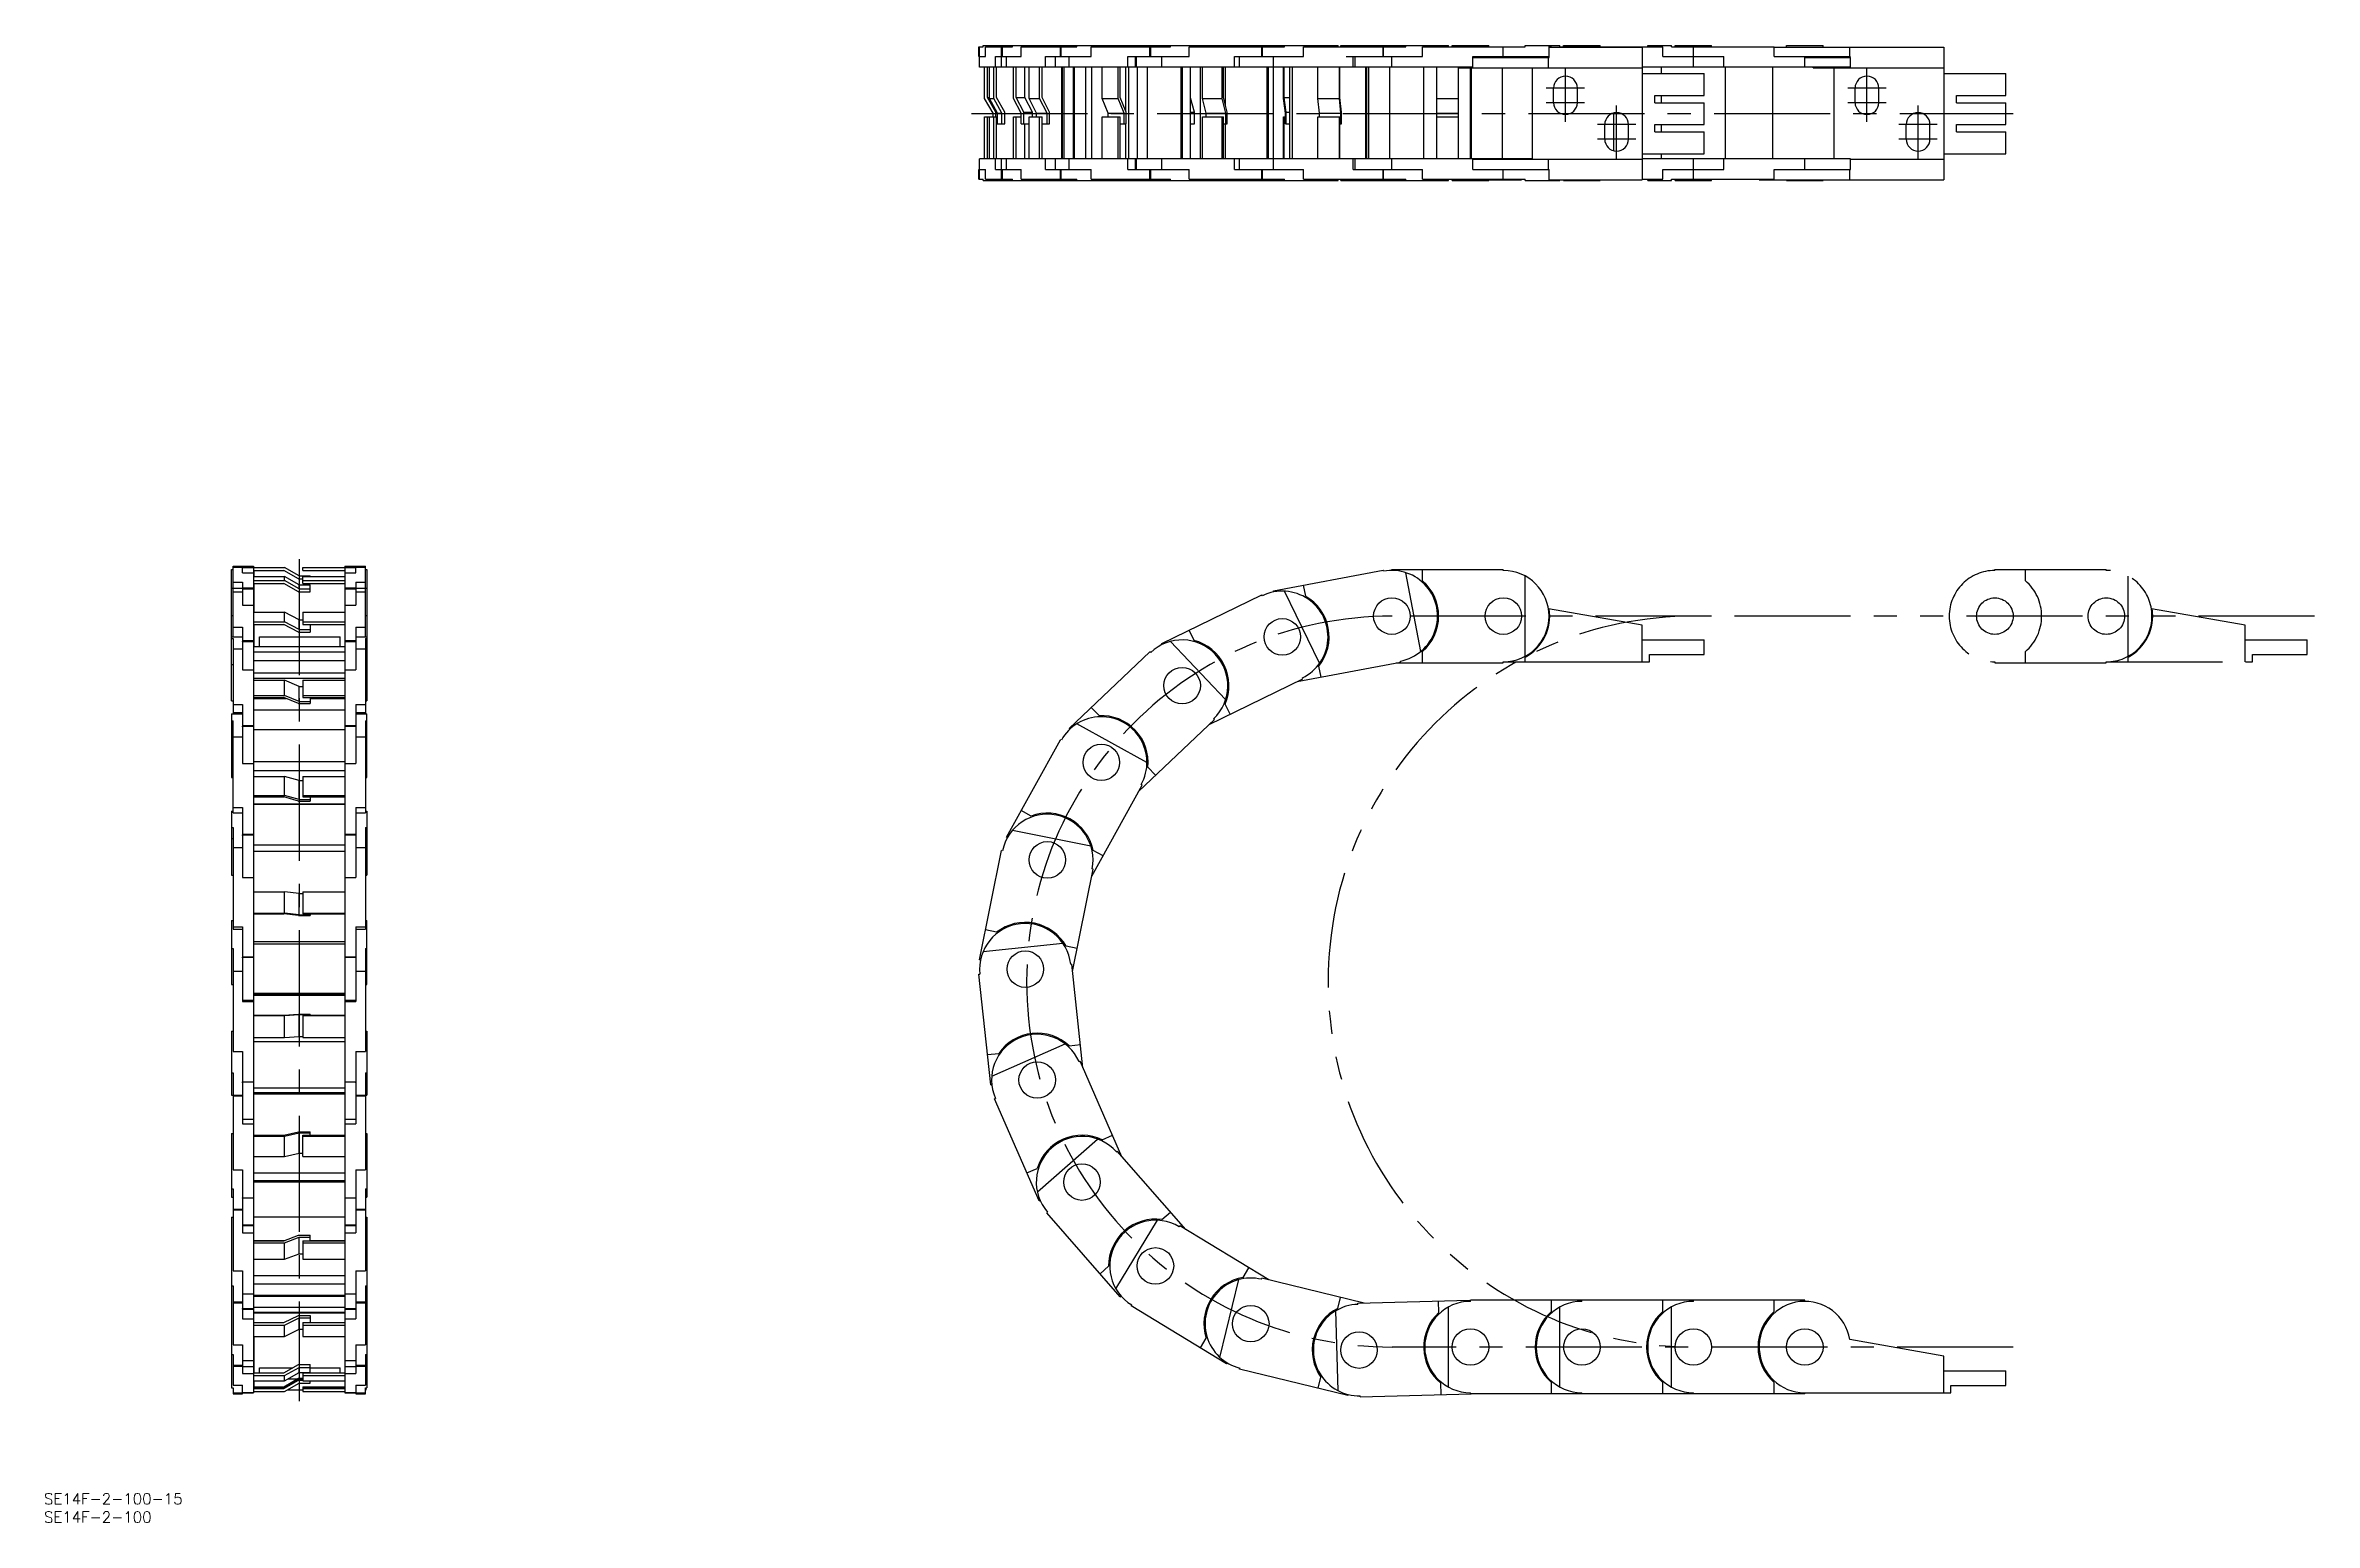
# Model space of a CAD drawing. Extents: x -69 to 551, y -35 to 369.
import ezdxf

# ---------------------------------------------------------------- set-up
doc = ezdxf.new("R2010")
doc.units = 0
doc.linetypes.add('CENTER', pattern=[50.8, 31.75, -6.35, 6.35, -6.35])
doc.linetypes.add('PHANTOM', pattern=[63.5, 31.75, -6.35, 6.35, -6.35, 6.35, -6.35])
doc.layers.get('0').update_dxf_attribs({"linetype": 'CONTINUOUS'})
doc.layers.add('CENTER', color=1, linetype='CENTER')
doc.styles.get("Standard").update_dxf_attribs({"font": 'txt.shx', "height": 3, "bigfont": 'bigfont.shx'})

msp = doc.modelspace()

# ---------------------------------------------------------------- linework, layer by layer
at = {"color": 7, "linetype": 'CONTINUOUS'}
for p, q in [((185.96, 368.58), (187.15, 368.58)), ((185.96, 365.97), (185.96, 368.58)), ((186.19, 365.97), (186.19, 368.58)), ((187.15, 368.97), (284.31, 368.97)), ((187.15, 368.58), (187.15, 368.97)), ((187.79, 368.58), (195.16, 368.58)), ((187.79, 365.97), (187.79, 368.58)), ((192.18, 365.97), (192.18, 368.58)), ((192.47, 365.97), (192.47, 368.58)), ((195.16, 368.58), (195.16, 368.97)), ((197.56, 368.58), (212.8, 368.58)), ((197.56, 365.97), (197.56, 368.58)), ((208.29, 365.97), (208.29, 368.58)), ((208.55, 365.97), (208.55, 368.58)), ((212.8, 368.58), (212.8, 368.97)), ((216.73, 368.58), (238.41, 368.58)), ((216.73, 365.97), (216.73, 368.58)), ((231.99, 368.58), (231.99, 368.97)), ((232.8, 365.97), (232.8, 368.58)), ((233, 365.97), (233, 368.58)), ((234.85, 368.58), (234.85, 368.97)), ((236.61, 368.58), (236.61, 368.97)), ((238.41, 368.58), (238.41, 368.97)), ((243.51, 368.58), (269.63, 368.58)), ((243.51, 365.97), (243.51, 368.58)), ((254.11, 368.58), (254.11, 368.97)), ((257.14, 368.58), (257.14, 368.97)), ((263.43, 365.97), (263.43, 368.58)), ((263.56, 365.97), (263.56, 368.58)), ((264.03, 368.58), (264.03, 368.97)), ((269.63, 368.58), (269.63, 368.97)), ((274.86, 368.58), (302.86, 368.58)), ((274.86, 365.97), (274.86, 368.58)), ((281.53, 368.58), (281.53, 368.97)), ((283.71, 368.58), (283.71, 368.97)), ((284.31, 368.58), (284.31, 368.97)), ((285.01, 368.97), (314.5, 368.97)), ((285.01, 368.58), (285.01, 368.97)), ((294, 368.58), (294, 368.97)), ((296.62, 365.97), (296.62, 368.58)), ((296.68, 365.97), (296.68, 368.58)), ((302.86, 368.58), (302.86, 368.97)), ((307.35, 368.58), (335.5, 368.58)), ((307.35, 365.97), (307.35, 368.58)), ((311.5, 368.58), (311.5, 368.97)), ((314.5, 368.58), (314.5, 368.97)), ((315.5, 368.97), (325.5, 368.97)), ((315.5, 368.58), (315.5, 368.97)), ((325.5, 368.58), (325.5, 368.97)), ((329.5, 365.97), (329.5, 368.58)), ((335.5, 368.97), (345, 368.97)), ((335.5, 368.58), (335.5, 368.97)), ((342, 365.97), (342, 368.97)), ((342, 368.58), (342.65, 368.58)), ((342, 368.45), (367.5, 368.45)), ((342.04, 365.62), (342.04, 368.45)), ((342.65, 368.45), (342.65, 368.58)), ((345, 368.58), (345, 368.97)), ((345, 368.58), (373.15, 368.58)), ((346, 368.97), (356, 368.97)), ((346, 368.58), (346, 368.97)), ((351, 368.45), (351, 368.58)), ((356, 368.58), (356, 368.97)), ((367.5, 368.45), (367.5, 332.15)), ((369, 368.97), (375.5, 368.97)), ((369, 368.58), (369, 368.97)), ((373.15, 365.97), (373.15, 368.58)), ((375.5, 368.58), (375.5, 368.97)), ((375.5, 368.58), (403.65, 368.58)), ((376.5, 368.97), (386.5, 368.97)), ((376.5, 368.58), (376.5, 368.97)), ((381.5, 362.97), (381.5, 368.58)), ((386.5, 368.58), (386.5, 368.97)), ((403.65, 365.97), (403.65, 368.58)), ((403.65, 368.45), (450, 368.45)), ((407, 368.97), (417, 368.97)), ((407, 368.45), (407, 368.97)), ((417, 368.45), (417, 368.97)), ((424.33, 365.62), (424.33, 368.45)), ((450, 368.45), (450, 332.15)), ((185.96, 365.97), (187.79, 365.97)), ((186.14, 362.97), (186.14, 365.97)), ((321.15, 362.97), (186.14, 362.97)), ((187.57, 354.47), (187.57, 362.97)), ((188.37, 354.69), (188.37, 362.97)), ((188.86, 354.47), (188.86, 362.97)), ((190.05, 354.47), (190.05, 362.97)), ((190.52, 362.97), (190.52, 365.97)), ((190.52, 365.97), (197.56, 365.97)), ((190.83, 354.69), (190.83, 362.97)), ((192.22, 362.97), (192.22, 365.97)), ((193.52, 362.97), (193.52, 365.97)), ((195.42, 354.47), (195.42, 362.97)), ((196.15, 354.69), (196.15, 362.97)), ((198.56, 354.69), (198.56, 362.97)), ((199.71, 354.47), (199.71, 362.97)), ((202.62, 354.47), (202.62, 362.97)), ((203.32, 354.69), (203.32, 362.97)), ((204.24, 365.97), (216.73, 365.97)), ((204.24, 362.97), (204.24, 365.97)), ((206.96, 362.97), (206.96, 365.97)), ((206.96, 365.97), (206.99, 365.97)), ((206.99, 362.97), (206.99, 365.97)), ((208.7, 337.97), (208.7, 362.97)), ((208.91, 337.97), (208.91, 362.97)), ((209.34, 337.97), (209.34, 362.97)), ((210.67, 362.97), (210.67, 365.97)), ((211.86, 337.97), (211.86, 362.97)), ((212.15, 337.97), (212.15, 362.97)), ((215.24, 337.97), (215.24, 362.97)), ((216.91, 337.97), (216.91, 362.97)), ((216.92, 337.97), (216.92, 362.97)), ((219.77, 354.47), (219.77, 362.97)), ((224.12, 354.47), (224.12, 362.97)), ((224.67, 354.69), (224.67, 362.97)), ((226.19, 350.87), (226.19, 362.97)), ((226.74, 362.97), (226.74, 365.97)), ((226.74, 365.97), (243.51, 365.97)), ((226.98, 337.97), (226.98, 362.97)), ((226.99, 337.97), (226.99, 362.97)), ((228.87, 362.97), (228.87, 365.97)), ((229.11, 362.97), (229.11, 365.97)), ((229.37, 337.97), (229.37, 362.97)), ((232.1, 337.97), (232.1, 362.97)), ((235.93, 365.97), (236.01, 365.97)), ((235.93, 365.97), (235.93, 365.97)), ((236.01, 362.97), (236.01, 365.97)), ((241.34, 337.97), (241.34, 362.97)), ((241.69, 337.97), (241.69, 362.97)), ((243.87, 337.97), (243.87, 362.97)), ((246.62, 337.97), (246.62, 362.97)), ((247.15, 354.47), (247.15, 362.97)), ((252.55, 354.47), (252.55, 362.97)), ((252.9, 354.69), (252.9, 362.97)), ((253.46, 352.46), (253.46, 362.97)), ((255.92, 365.97), (274.86, 365.97)), ((255.92, 362.97), (255.92, 365.97)), ((257.28, 362.97), (257.28, 365.97)), ((264.92, 337.97), (264.92, 362.97)), ((265.25, 337.97), (265.25, 362.97)), ((266.64, 337.97), (266.64, 362.97)), ((266.65, 362.97), (266.65, 365.97)), ((269.32, 354.47), (269.32, 362.97)), ((269.51, 354.69), (269.51, 362.97)), ((271.09, 337.97), (271.09, 362.97)), ((271.84, 337.97), (271.84, 362.97)), ((278.75, 354.47), (278.75, 362.97)), ((284.64, 354.47), (284.64, 362.97)), ((284.79, 354.69), (284.79, 362.97)), ((286.5, 365.97), (307.35, 365.97)), ((288.42, 362.97), (288.42, 365.97)), ((288.99, 362.97), (288.99, 365.97)), ((291.85, 337.97), (291.85, 362.97)), ((292.14, 337.97), (292.14, 362.97)), ((292.72, 337.97), (292.72, 362.97)), ((298.42, 337.97), (298.42, 362.97)), ((299, 362.97), (299, 365.97)), ((307.75, 337.97), (307.75, 362.97)), ((311.25, 362.97), (311.25, 337.97)), ((317.25, 337.97), (317.25, 362.97)), ((317.25, 362.8), (367.5, 362.8)), ((320.5, 337.97), (320.5, 362.8)), ((320.75, 337.97), (320.75, 362.8)), ((321.15, 362.97), (321.15, 365.97)), ((321.15, 365.97), (333.05, 365.97)), ((321.15, 365.62), (342.04, 365.62)), ((324.5, 365.62), (324.5, 365.97)), ((329.25, 337.97), (329.25, 362.8)), ((333.05, 365.97), (342, 365.97)), ((333.05, 365.97), (333.05, 365.97)), ((334.5, 365.62), (334.5, 365.97)), ((335.5, 365.62), (335.5, 365.97)), ((337.5, 337.8), (337.5, 362.8)), ((341.83, 362.8), (341.83, 365.62)), ((424.5, 362.97), (367.5, 362.97)), ((367.5, 361.3), (384.5, 361.3)), ((372.75, 361.3), (372.75, 362.97)), ((373.15, 365.97), (389.85, 365.97)), ((384.5, 355.3), (384.5, 361.3)), ((389.85, 362.97), (389.85, 365.97)), ((390.25, 337.97), (390.25, 362.97)), ((403.25, 337.97), (403.25, 362.97)), ((403.65, 365.97), (424.5, 365.97)), ((412, 362.97), (412, 365.97)), ((412, 365.62), (424.54, 365.62)), ((414.24, 362.8), (414.24, 362.97)), ((414.24, 362.8), (450, 362.8)), ((420, 337.97), (420, 362.8)), ((424.5, 362.97), (424.5, 365.62)), ((424.54, 362.8), (424.54, 365.62)), ((450, 361.3), (467, 361.3)), ((467, 355.3), (467, 361.3)), ((189.87, 350.47), (187.57, 354.47)), ((190.66, 350.69), (188.37, 354.69)), ((188.37, 354.69), (188.86, 354.69)), ((191.12, 350.47), (188.86, 354.47)), ((188.86, 354.47), (190.05, 354.47)), ((192.31, 350.47), (190.05, 354.47)), ((193.09, 350.69), (190.83, 354.69)), ((197.54, 350.47), (195.42, 354.47)), ((198.27, 350.69), (196.15, 354.69)), ((196.15, 354.69), (198.56, 354.69)), ((200.68, 350.69), (198.56, 354.69)), ((201.74, 350.47), (199.71, 354.47)), ((199.71, 354.47), (202.62, 354.47)), ((204.64, 350.47), (202.62, 354.47)), ((205.34, 350.69), (203.32, 354.69)), ((221.36, 350.47), (219.77, 354.47)), ((219.77, 354.47), (224.12, 354.47)), ((225.71, 350.47), (224.12, 354.47)), ((226.26, 350.69), (224.67, 354.69)), ((245.03, 350.69), (243.87, 354.59)), ((248.16, 350.47), (247.15, 354.47)), ((247.15, 354.47), (252.55, 354.47)), ((253.56, 350.47), (252.55, 354.47)), ((253.91, 350.69), (252.9, 354.69)), ((269.87, 350.47), (269.32, 354.47)), ((270.06, 350.69), (269.51, 354.69)), ((269.51, 354.69), (271.09, 354.69)), ((278.75, 354.47), (284.64, 354.47)), ((279.17, 350.47), (278.75, 354.47)), ((285.07, 350.47), (284.64, 354.47)), ((285.22, 350.69), (284.79, 354.69)), ((311.25, 354.47), (317.25, 354.47)), ((343.25, 353.3), (343.25, 357.3)), ((349.75, 353.3), (349.75, 357.3)), ((371, 355.3), (384.5, 355.3)), ((371, 353.3), (371, 355.3)), ((372.75, 353.3), (372.75, 355.3)), ((425.75, 353.3), (425.75, 357.3)), ((432.25, 353.3), (432.25, 357.3)), ((453.5, 355.3), (467, 355.3)), ((453.5, 353.3), (453.5, 355.3)), ((187.57, 337.97), (187.57, 349.47)), ((187.57, 349.47), (190.83, 349.47)), ((188.37, 337.97), (188.37, 349.47)), ((188.86, 337.97), (188.86, 349.47)), ((189.87, 349.47), (189.87, 350.47)), ((190.05, 337.97), (190.05, 349.47)), ((190.66, 350.69), (191, 350.69)), ((190.66, 349.47), (190.66, 350.69)), ((190.83, 337.97), (190.83, 349.47)), ((191.12, 350.47), (192.31, 350.47)), ((191.12, 347.47), (191.12, 350.47)), ((192.31, 347.47), (192.31, 350.47)), ((193.09, 347.47), (193.09, 350.69)), ((195.42, 337.97), (195.42, 349.47)), ((195.42, 349.47), (197.54, 349.47)), ((196.15, 337.97), (196.15, 349.47)), ((197.54, 347.47), (197.54, 350.47)), ((198.27, 350.69), (200.68, 350.69)), ((198.27, 347.47), (198.27, 350.69)), ((199.71, 337.97), (199.71, 349.47)), ((199.71, 349.47), (203.32, 349.47)), ((200.68, 349.47), (200.68, 350.69)), ((201.74, 350.47), (204.64, 350.47)), ((201.74, 349.47), (201.74, 350.47)), ((202.62, 337.97), (202.62, 349.47)), ((203.32, 337.97), (203.32, 349.47)), ((204.64, 347.47), (204.64, 350.47)), ((205.34, 347.47), (205.34, 350.69)), ((219.77, 337.97), (219.77, 349.47)), ((219.77, 349.47), (224.67, 349.47)), ((221.36, 350.47), (225.71, 350.47)), ((221.36, 349.47), (221.36, 350.47)), ((224.12, 337.97), (224.12, 349.47)), ((224.67, 337.97), (224.67, 349.47)), ((225.71, 347.47), (225.71, 350.47)), ((226.26, 347.47), (226.26, 350.69)), ((243.87, 350.69), (245.03, 350.69)), ((245.03, 347.47), (245.03, 350.69)), ((247.15, 337.97), (247.15, 349.47)), ((247.15, 349.47), (252.9, 349.47)), ((248.16, 350.47), (253.56, 350.47)), ((248.16, 349.47), (248.16, 350.47)), ((252.55, 337.97), (252.55, 349.47)), ((252.9, 337.97), (252.9, 349.47)), ((253.56, 347.47), (253.56, 350.47)), ((253.91, 347.47), (253.91, 350.69)), ((269.32, 337.97), (269.32, 349.47)), ((269.32, 349.47), (269.87, 349.47)), ((269.51, 337.97), (269.51, 349.47)), ((269.87, 347.47), (269.87, 350.47)), ((270.06, 350.69), (271.09, 350.69)), ((270.06, 347.47), (270.06, 350.69)), ((278.75, 337.97), (278.75, 349.47)), ((278.75, 349.47), (284.79, 349.47)), ((279.17, 350.47), (285.07, 350.47)), ((279.17, 349.47), (279.17, 350.47)), ((284.64, 337.97), (284.64, 349.47)), ((284.79, 337.97), (284.79, 349.47)), ((285.07, 347.47), (285.07, 350.47)), ((285.22, 347.47), (285.22, 350.69)), ((311.25, 350.47), (317.25, 350.47)), ((311.25, 349.47), (317.25, 349.47)), ((359.75, 340.14), (359.75, 350.46)), ((371, 353.3), (384.5, 353.3)), ((384.5, 347.3), (384.5, 353.3)), ((453.5, 353.3), (467, 353.3)), ((467, 347.3), (467, 353.3)), ((190.83, 347.47), (193.09, 347.47)), ((197.54, 347.47), (199.71, 347.47)), ((198.56, 337.97), (198.56, 347.47)), ((203.32, 347.47), (205.34, 347.47)), ((224.67, 347.47), (226.26, 347.47)), ((226.19, 337.97), (226.19, 347.47)), ((243.87, 347.47), (245.03, 347.47)), ((252.9, 347.47), (253.91, 347.47)), ((253.46, 337.97), (253.46, 347.47)), ((269.87, 347.47), (271.09, 347.47)), ((284.79, 347.47), (285.22, 347.47)), ((357.25, 343.3), (357.25, 347.3)), ((363.75, 343.3), (363.75, 347.3)), ((371, 347.3), (384.5, 347.3)), ((371, 345.3), (371, 347.3)), ((371, 345.3), (384.5, 345.3)), ((372.75, 345.3), (372.75, 347.3)), ((384.5, 339.3), (384.5, 345.3)), ((439.75, 343.3), (439.75, 347.3)), ((446.25, 343.3), (446.25, 347.3)), ((453.5, 347.3), (467, 347.3)), ((453.5, 345.3), (453.5, 347.3)), ((453.5, 345.3), (467, 345.3)), ((467, 339.3), (467, 345.3)), ((337.5, 337.97), (186.14, 337.97)), ((186.14, 334.97), (186.14, 337.97)), ((190.52, 334.97), (190.52, 337.97)), ((192.22, 334.97), (192.22, 337.97)), ((193.52, 334.97), (193.52, 337.97)), ((204.24, 334.97), (204.24, 337.97)), ((206.96, 334.98), (206.96, 337.97)), ((206.99, 334.97), (206.99, 337.97)), ((210.67, 334.97), (210.67, 337.97)), ((226.74, 334.97), (226.74, 337.97)), ((228.87, 334.98), (228.87, 337.97)), ((229.11, 334.98), (229.11, 337.97)), ((236.01, 334.97), (236.01, 337.97)), ((255.92, 334.97), (255.92, 337.97)), ((257.28, 334.98), (257.28, 337.97)), ((266.65, 334.97), (266.65, 337.97)), ((288.42, 334.97), (288.42, 337.97)), ((288.99, 334.98), (288.99, 337.97)), ((299, 334.97), (299, 337.97)), ((321.15, 334.97), (321.15, 337.97)), ((321.15, 337.8), (367.5, 337.8)), ((328.85, 337.8), (328.85, 337.97)), ((341.83, 334.97), (341.83, 337.8)), ((367.5, 339.3), (384.5, 339.3)), ((424.5, 337.97), (367.5, 337.97)), ((372.75, 337.97), (372.75, 339.3)), ((381.5, 332.37), (381.5, 337.97)), ((389.85, 334.97), (389.85, 337.97)), ((412, 334.97), (412, 337.97)), ((424.5, 334.97), (424.5, 337.97)), ((424.5, 337.8), (450, 337.8)), ((424.54, 334.97), (424.54, 337.8)), ((450, 339.3), (467, 339.3)), ((185.96, 334.97), (187.79, 334.97)), ((185.96, 332.37), (185.96, 334.97)), ((185.96, 332.37), (187.15, 332.37)), ((186.19, 332.37), (186.19, 334.97)), ((187.15, 331.97), (187.15, 332.37)), ((187.15, 331.97), (284.31, 331.97)), ((187.79, 332.37), (187.79, 334.97)), ((187.79, 332.37), (195.16, 332.37)), ((190.52, 334.97), (197.56, 334.97)), ((192.18, 332.37), (192.18, 334.97)), ((192.47, 332.37), (192.47, 334.97)), ((195.16, 331.97), (195.16, 332.37)), ((197.56, 332.37), (197.56, 334.97)), ((197.56, 332.37), (212.8, 332.37)), ((204.24, 334.97), (216.73, 334.97)), ((206.96, 334.98), (206.99, 334.98)), ((208.29, 332.37), (208.29, 334.97)), ((208.55, 332.37), (208.55, 334.97)), ((212.8, 331.97), (212.8, 332.37)), ((216.73, 332.37), (216.73, 334.97)), ((216.73, 332.37), (238.41, 332.37)), ((226.74, 334.97), (243.51, 334.97)), ((231.99, 331.97), (231.99, 332.37)), ((232.8, 332.37), (232.8, 334.97)), ((233, 332.37), (233, 334.97)), ((234.85, 331.97), (234.85, 332.37)), ((235.93, 334.98), (236.01, 334.98)), ((235.93, 334.97), (235.93, 334.98)), ((236.61, 331.97), (236.61, 332.37)), ((238.41, 331.97), (238.41, 332.37)), ((243.51, 332.37), (243.51, 334.97)), ((243.51, 332.37), (269.63, 332.37)), ((254.11, 331.97), (254.11, 332.37)), ((255.92, 334.97), (274.86, 334.97)), ((257.14, 331.97), (257.14, 332.37)), ((263.43, 332.37), (263.43, 334.97)), ((263.56, 332.37), (263.56, 334.97)), ((264.03, 331.97), (264.03, 332.37)), ((269.63, 331.97), (269.63, 332.37)), ((274.86, 332.37), (274.86, 334.97)), ((274.86, 332.37), (302.86, 332.37)), ((281.53, 331.97), (281.53, 332.37)), ((283.71, 331.97), (283.71, 332.37)), ((284.31, 331.97), (284.31, 332.37)), ((285.01, 331.97), (285.01, 332.37)), ((285.01, 331.97), (314.5, 331.97)), ((288.42, 334.97), (307.35, 334.97)), ((294, 331.97), (294, 332.37)), ((296.62, 332.37), (296.62, 334.97)), ((296.68, 332.37), (296.68, 334.97)), ((302.86, 331.97), (302.86, 332.37)), ((307.35, 332.37), (307.35, 334.97)), ((307.35, 332.37), (335.5, 332.37)), ((311.5, 331.97), (311.5, 332.37)), ((314.5, 331.97), (314.5, 332.37)), ((315.5, 331.97), (315.5, 332.37)), ((315.5, 331.97), (325.5, 331.97)), ((321.15, 334.97), (342.04, 334.97)), ((324.5, 332.15), (324.5, 332.37)), ((324.5, 332.15), (334.5, 332.15)), ((325.5, 331.97), (325.5, 332.15)), ((329.5, 332.37), (329.5, 334.97)), ((333.05, 334.98), (341.83, 334.98)), ((333.05, 334.97), (333.05, 334.98)), ((334.5, 332.15), (334.5, 332.37)), ((335.5, 331.97), (335.5, 332.37)), ((335.5, 331.97), (345, 331.97)), ((342, 331.97), (342, 334.97)), ((342, 332.15), (367.5, 332.15)), ((342.04, 332.15), (342.04, 334.97)), ((345, 331.97), (345, 332.15)), ((346, 331.97), (346, 332.15)), ((346, 331.97), (356, 331.97)), ((356, 331.97), (356, 332.15)), ((367.5, 332.37), (373.15, 332.37)), ((369, 331.97), (369, 332.37)), ((369, 331.97), (375.5, 331.97)), ((373.15, 334.97), (389.85, 334.97)), ((373.15, 332.37), (373.15, 334.97)), ((375.5, 332.37), (403.65, 332.37)), ((375.5, 331.97), (375.5, 332.37)), ((376.5, 331.97), (376.5, 332.37)), ((376.5, 331.97), (386.5, 331.97)), ((386.5, 331.97), (386.5, 332.37)), ((399.5, 332.15), (399.5, 332.37)), ((399.5, 332.15), (450, 332.15)), ((403.65, 334.97), (424.54, 334.97)), ((403.65, 332.37), (403.65, 334.97)), ((407, 331.97), (407, 332.15)), ((407, 331.97), (417, 331.97)), ((417, 331.97), (417, 332.15)), ((424.33, 332.15), (424.33, 334.97)), ((-18.5, 189.61), (-18.5, 225.52)), ((-18.5, 225.52), (-18.1, 225.52)), ((-18.1, 207.11), (-18.1, 226.43)), ((-18.1, 226.43), (-12.5, 226.43)), ((-18.1, 226.2), (-15.5, 226.2)), ((-15.5, 224.65), (-15.5, 226.43)), ((-15.5, 226.13), (-12.5, 226.13)), ((-15.5, 224.65), (-12.5, 224.65)), ((-12.5, 226.43), (-12.5, 0.23)), ((-12.5, 226.13), (-4, 226.13)), ((-12.5, 225.33), (-4.21, 225.33)), ((-12.5, 223.63), (-4, 223.63)), ((-12.33, 223.63), (-12.33, 225.33)), ((-0.21, 223.02), (-4.21, 225.33)), ((0, 223.82), (-4, 226.13)), ((0, 221.36), (-4, 223.63)), ((-4, 222.52), (-4, 223.63)), ((0, 223.82), (3, 223.82)), ((1, 226.13), (15.5, 226.13)), ((1, 225.33), (1, 226.13)), ((1, 225.33), (12.5, 225.33)), ((1, 223.63), (12.5, 223.63)), ((1, 221.73), (1, 223.63)), ((3, 223.63), (3, 223.82)), ((12.5, 226.43), (12.5, 0.23)), ((12.5, 226.43), (18.1, 226.43)), ((12.5, 224.65), (15.5, 224.65)), ((15.5, 224.65), (15.5, 226.43)), ((15.5, 226.2), (18.1, 226.2)), ((18.1, 207.11), (18.1, 226.43)), ((18.1, 225.52), (18.5, 225.52)), ((18.5, 225.52), (18.5, 189.61)), ((266.65, 219.71), (296.62, 225.38)), ((296.68, 225.08), (296.62, 225.38)), ((299, 225.6), (329.5, 225.6)), ((299, 225.3), (299, 225.6)), ((306.93, 203.14), (302.86, 224.69)), ((307.35, 222.5), (307.35, 225.6)), ((329.5, 225.3), (329.5, 225.6)), ((335.5, 201.83), (335.5, 223.77)), ((-18.5, 220.45), (-18.1, 220.45)), ((-18.1, 222.09), (-15.5, 222.09)), ((-18.1, 220.46), (-15.5, 220.46)), ((-18.1, 219.47), (-15.5, 219.47)), ((-15.5, 222.09), (-15.5, 215.81)), ((-15.5, 220.54), (-12.5, 220.54)), ((-15.5, 220.24), (-12.5, 220.24)), ((-12.5, 222.52), (-4, 222.52)), ((-12.5, 222.52), (-4, 222.52)), ((-12.5, 221.73), (-4.21, 221.73)), ((-12.33, 213.84), (-12.33, 221.73)), ((-0.21, 219.46), (-4.21, 221.73)), ((0, 220.25), (-4, 222.52)), ((-0.21, 223.02), (1, 223.02)), ((-0.21, 219.46), (3, 219.46)), ((0, 221.36), (3, 221.36)), ((0, 220.25), (0, 221.36)), ((0, 220.25), (3, 220.25)), ((1, 222.52), (12.5, 222.52)), ((1, 221.73), (12.5, 221.73)), ((3, 219.46), (3, 221.36)), ((12.5, 220.54), (15.5, 220.54)), ((12.5, 220.24), (15.5, 220.24)), ((15.5, 222.09), (15.5, 215.81)), ((15.5, 222.09), (18.1, 222.09)), ((15.5, 220.46), (18.1, 220.46)), ((15.5, 219.47), (18.1, 219.47)), ((18.1, 220.45), (18.5, 220.45)), ((236.01, 205.29), (263.43, 218.64)), ((263.56, 218.37), (263.43, 218.64)), ((266.71, 219.42), (266.65, 219.71)), ((279.23, 199.9), (269.63, 219.62)), ((275.43, 218.22), (274.86, 221.26)), ((-18.5, 212.96), (-18.1, 212.96)), ((-15.5, 215.81), (-12.5, 215.81)), ((-12.5, 213.84), (-4, 213.84)), ((-12.5, 211.21), (-4, 211.21)), ((0, 211.76), (-4, 213.84)), ((-4, 211.21), (-4, 213.84)), ((0, 209.13), (-4, 211.21)), ((0, 209.13), (0, 211.76)), ((0, 211.76), (1, 211.76)), ((1, 213.84), (12.5, 213.84)), ((1, 213.84), (1, 210.49)), ((1, 211.21), (12.5, 211.21)), ((12.5, 215.81), (15.5, 215.81)), ((18.1, 212.96), (18.5, 212.96)), ((367.5, 210.3), (341.83, 214.83)), ((-18.5, 207.11), (-15.5, 207.11)), ((-18.5, 206.69), (-18.1, 206.69)), ((-18.1, 209.77), (-15.5, 209.77)), ((-18.1, 206.69), (-18.1, 186.11)), ((-15.5, 209.77), (-15.5, 198.14)), ((-15.5, 206.12), (-12.5, 206.12)), ((-15.5, 205.85), (-12.5, 205.85)), ((-15.5, 205.75), (-15.5, 205.85)), ((-15.5, 205.75), (-15.5, 205.75)), ((-12.5, 210.49), (-4.21, 210.49)), ((-12.33, 204.53), (-12.33, 210.49)), ((-10.83, 207.13), (11.17, 207.13)), ((-10.83, 204.53), (-10.83, 207.13)), ((-0.21, 208.41), (-4.21, 210.49)), ((-0.21, 208.41), (3, 208.41)), ((0, 209.13), (3, 209.13)), ((1, 210.49), (12.5, 210.49)), ((3, 210.49), (3, 208.41)), ((11.17, 204.53), (11.17, 207.13)), ((12.5, 206.12), (15.5, 206.12)), ((12.5, 205.85), (15.5, 205.85)), ((15.49, 205.75), (15.49, 205.85)), ((15.49, 205.75), (15.5, 205.75)), ((15.5, 209.77), (15.5, 198.14)), ((15.5, 209.77), (18.1, 209.77)), ((15.5, 207.11), (18.5, 207.11)), ((18.1, 206.69), (18.1, 186.11)), ((18.1, 206.69), (18.5, 206.69)), ((236.14, 205.02), (236.01, 205.29)), ((253.51, 189.96), (238.41, 205.87)), ((244.87, 206.16), (243.51, 208.95)), ((367.5, 200.3), (367.5, 210.3)), ((367.5, 206.3), (384.5, 206.3)), ((384.5, 202.3), (384.5, 206.3)), ((-18.5, 199.61), (-18.1, 199.61)), ((-18.1, 203.89), (-15.5, 203.89)), ((-12.5, 204.53), (12.5, 204.53)), ((-12.5, 203.01), (12.5, 203.01)), ((-12.5, 200.64), (12.5, 200.64)), ((15.5, 203.89), (18.1, 203.89)), ((18.1, 199.61), (18.5, 199.61)), ((210.67, 182.07), (232.8, 203.07)), ((233, 202.85), (232.8, 203.07)), ((273.09, 194.87), (301.38, 200.22)), ((279.61, 196.11), (279.04, 199.15)), ((300.2, 200), (329.5, 200)), ((301.38, 200.22), (301.32, 200.52)), ((307.35, 200), (307.35, 203.1)), ((329.5, 200.3), (369.5, 200.3)), ((329.5, 200), (329.5, 200.3)), ((335.5, 200.3), (335.5, 201.61)), ((369.5, 202.3), (384.5, 202.3)), ((369.5, 200.3), (369.5, 202.3)), ((-15.5, 198.14), (-12.5, 198.14)), ((-12.5, 197.3), (12.5, 197.3)), ((-12.5, 195.84), (12.5, 195.84)), ((-12.5, 195.24), (-4, 195.24)), ((-4, 191.11), (-4, 195.24)), ((0, 193.57), (-4, 195.24)), ((0, 189.44), (0, 193.57)), ((0, 193.57), (1, 193.57)), ((1, 195.24), (1, 190.53)), ((1, 195.24), (12.5, 195.24)), ((12.5, 198.14), (15.5, 198.14)), ((248.99, 183.14), (274.63, 195.62)), ((274.63, 195.62), (274.5, 195.89)), ((-18.5, 189.61), (-18.1, 189.61)), ((-18.1, 188.64), (-15.5, 188.64)), ((-18.1, 186.4), (-15.5, 186.4)), ((-15.5, 188.64), (-15.5, 172.5)), ((-12.5, 191.11), (-4, 191.11)), ((-12.5, 190.53), (-4.21, 190.53)), ((-12.5, 190.26), (-3.56, 190.26)), ((-12.5, 187.2), (12.5, 187.2)), ((-0.21, 188.86), (-4.21, 190.53)), ((0, 189.44), (-4, 191.11)), ((-0.21, 188.86), (3, 188.86)), ((0, 189.44), (3, 189.44)), ((1, 191.11), (12.5, 191.11)), ((1, 190.53), (12.5, 190.53)), ((3, 190.53), (3, 188.86)), ((3, 190.26), (12.5, 190.26)), ((15.5, 188.64), (15.5, 172.5)), ((15.5, 188.64), (18.1, 188.64)), ((15.5, 186.4), (18.1, 186.4)), ((18.1, 189.61), (18.5, 189.61)), ((218.86, 185.57), (216.73, 187.82)), ((254.72, 185.93), (253.36, 188.71)), ((-18.5, 186.11), (-18.5, 168.61)), ((-18.5, 186.11), (-15.5, 186.11)), ((-18.5, 184.17), (-18.1, 184.17)), ((-18.1, 158.93), (-18.1, 184.17)), ((-15.5, 182.9), (-12.5, 182.9)), ((-15.5, 182.68), (-12.5, 182.68)), ((-15.5, 182.52), (-15.5, 182.68)), ((-15.5, 182.52), (-15.5, 182.52)), ((-12.5, 181.81), (12.5, 181.81)), ((12.5, 182.9), (15.5, 182.9)), ((12.5, 182.68), (15.5, 182.68)), ((15.49, 182.52), (15.49, 182.68)), ((15.49, 182.52), (15.5, 182.52)), ((15.5, 186.11), (18.5, 186.11)), ((18.1, 184.17), (18.1, 158.93)), ((18.1, 184.17), (18.5, 184.17)), ((18.5, 168.61), (18.5, 186.11)), ((210.88, 181.85), (210.67, 182.07)), ((231.99, 172.73), (212.8, 183.34)), ((229.73, 164.86), (250.42, 184.5)), ((250.42, 184.5), (250.21, 184.71)), ((-18.5, 178.61), (-18.1, 178.61)), ((-18.1, 179.81), (-15.5, 179.81)), ((15.5, 179.81), (18.1, 179.81)), ((18.1, 178.61), (18.5, 178.61)), ((193.52, 152.29), (208.29, 178.98)), ((208.55, 178.84), (208.29, 178.98)), ((-18.5, 168.61), (-18.1, 168.61)), ((-15.5, 172.5), (-12.5, 172.5)), ((-12.5, 173.04), (12.5, 173.04)), ((-12.5, 170.57), (12.5, 170.57)), ((-12.5, 168.94), (-4, 168.94)), ((-4, 163.69), (-4, 168.94)), ((0, 167.83), (-4, 168.94)), ((0, 162.58), (0, 167.83)), ((0, 167.83), (1, 167.83)), ((1, 168.94), (1, 163.31)), ((1, 168.94), (12.5, 168.94)), ((12.5, 172.5), (15.5, 172.5)), ((18.1, 168.61), (18.5, 168.61)), ((234.35, 169.25), (232.22, 171.5)), ((-12.5, 163.69), (-4, 163.69)), ((-12.5, 163.31), (-4.21, 163.31)), ((-0.21, 162.19), (-4.21, 163.31)), ((0, 162.58), (-4, 163.69)), ((-0.21, 162.19), (3, 162.19)), ((0, 162.58), (3, 162.58)), ((1, 163.69), (12.5, 163.69)), ((1, 163.31), (12.5, 163.31)), ((3, 163.31), (3, 162.19)), ((216.88, 141.63), (230.69, 166.59)), ((230.69, 166.59), (230.42, 166.73)), ((-18.5, 159.42), (-18.5, 141.92)), ((-18.5, 159.42), (-18.1, 159.42)), ((-18.1, 160.43), (-15.5, 160.43)), ((-18.1, 158.93), (-15.5, 158.93)), ((-15.5, 160.43), (-15.5, 141.27)), ((-12.5, 161.43), (12.5, 161.43)), ((-12.5, 161.33), (12.5, 161.33)), ((15.5, 160.43), (15.5, 141.27)), ((15.5, 160.43), (18.1, 160.43)), ((15.5, 158.93), (18.1, 158.93)), ((18.1, 159.42), (18.5, 159.42)), ((18.5, 159.42), (18.5, 141.92)), ((200.28, 158.1), (197.56, 159.6)), ((-18.5, 154.97), (-18.1, 154.97)), ((-18.5, 151.92), (-18.1, 151.92)), ((-18.1, 154.97), (-18.1, 127.13)), ((-18.1, 149.46), (-15.5, 149.46)), ((-15.5, 153.12), (-12.5, 153.12)), ((-15.5, 152.97), (-12.5, 152.97)), ((-15.5, 152.77), (-15.5, 152.97)), ((-15.5, 152.77), (-15.5, 152.77)), ((-12.5, 150.18), (12.5, 150.18)), ((12.5, 153.12), (15.5, 153.12)), ((12.5, 152.97), (15.5, 152.97)), ((15.49, 152.77), (15.49, 152.97)), ((15.49, 152.77), (15.5, 152.77)), ((15.5, 149.46), (18.1, 149.46)), ((18.1, 154.97), (18.1, 127.13)), ((18.1, 154.97), (18.5, 154.97)), ((18.1, 151.92), (18.5, 151.92)), ((193.78, 152.15), (193.52, 152.29)), ((216.66, 149.81), (195.16, 154.15)), ((-12.5, 148.53), (12.5, 148.53)), ((186.14, 118.73), (192.18, 148.63)), ((192.47, 148.57), (192.18, 148.63)), ((211.63, 115.6), (217.27, 143.56)), ((217.27, 143.56), (216.98, 143.62)), ((219.96, 147.21), (217.25, 148.71)), ((-18.5, 141.92), (-18.1, 141.92)), ((-15.5, 141.27), (-12.5, 141.27)), ((-12.5, 137.39), (-4, 137.39)), ((0, 136.93), (-4, 137.39)), ((-4, 131.51), (-4, 137.39)), ((0, 136.93), (1, 136.93)), ((0, 136.93), (1, 136.93)), ((0, 131.05), (0, 136.93)), ((1, 137.39), (12.5, 137.39)), ((1, 137.39), (1, 131.35)), ((12.5, 141.27), (15.5, 141.27)), ((18.1, 141.92), (18.5, 141.92)), ((-12.5, 131.51), (-4, 131.51)), ((-12.5, 131.35), (-4.21, 131.35)), ((-0.21, 130.89), (-4.21, 131.35)), ((0, 131.05), (-4, 131.51)), ((-0.21, 130.89), (3, 130.89)), ((0, 131.05), (3, 131.05)), ((1, 131.51), (12.5, 131.51)), ((1, 131.35), (12.5, 131.35)), ((3, 131.35), (3, 130.89)), ((-18.5, 129.53), (-18.5, 112.03)), ((-18.5, 129.53), (-18.1, 129.53)), ((-18.1, 127.74), (-15.5, 127.74)), ((-18.1, 127.13), (-15.5, 127.13)), ((-15.5, 127.74), (-15.5, 107.36)), ((15.5, 127.74), (15.5, 107.36)), ((15.5, 127.74), (18.1, 127.74)), ((15.5, 127.13), (18.1, 127.13)), ((18.1, 129.53), (18.5, 129.53)), ((18.5, 112.03), (18.5, 129.53)), ((190.83, 126.3), (187.79, 126.92)), ((-18.5, 121.82), (-18.1, 121.82)), ((-18.1, 121.82), (-18.1, 93.64)), ((-15.5, 119.56), (-12.5, 119.56)), ((-15.5, 119.5), (-12.5, 119.5)), ((-15.5, 119.27), (-15.5, 119.5)), ((-15.5, 119.27), (-15.5, 119.27)), ((-12.5, 123.8), (12.5, 123.8)), ((-12.5, 123.13), (12.5, 123.13)), ((12.5, 119.56), (15.5, 119.56)), ((12.5, 119.5), (15.5, 119.5)), ((18.1, 121.82), (18.1, 93.64)), ((18.1, 121.82), (18.5, 121.82)), ((186.44, 118.67), (186.14, 118.73)), ((187.15, 120.99), (208.95, 123.34)), ((212.89, 121.85), (209.85, 122.47)), ((-18.5, 112.03), (-18.1, 112.03)), ((-18.1, 115.69), (-15.5, 115.69)), ((-18.1, 115.66), (-15.5, 115.66)), ((15.5, 115.69), (18.1, 115.69)), ((15.5, 115.66), (18.1, 115.66)), ((18.1, 112.03), (18.5, 112.03)), ((185.96, 114.83), (186.26, 114.86)), ((189.22, 84.51), (185.96, 114.83)), ((211.12, 117.53), (211.42, 117.57)), ((214.47, 89.21), (211.42, 117.57)), ((-15.5, 107.69), (-12.5, 107.69)), ((-15.5, 107.36), (-12.5, 107.36)), ((-12.5, 109.66), (12.5, 109.66)), ((-12.5, 109.33), (12.5, 109.33)), ((-12.5, 109.05), (12.5, 109.05)), ((12.5, 107.69), (15.49, 107.69)), ((12.5, 107.36), (15.5, 107.36)), ((-12.5, 103.6), (-4.21, 103.6)), ((-12.5, 103.51), (-4, 103.51)), ((-4.21, 103.6), (-0.21, 103.84)), ((-4, 103.51), (0, 103.76)), ((-4, 97.54), (-4, 103.51)), ((-0.21, 103.84), (3, 103.84)), ((0, 97.79), (0, 103.76)), ((0, 103.76), (3, 103.76)), ((1, 103.6), (12.5, 103.6)), ((1, 103.6), (1, 97.54)), ((1, 103.51), (12.5, 103.51)), ((3, 103.6), (3, 103.84)), ((-18.5, 99.2), (-18.5, 81.7)), ((-18.5, 99.2), (-18.1, 99.2)), ((-18.1, 93.64), (-15.5, 93.64)), ((-15.5, 93.64), (-15.5, 73.91)), ((-12.5, 97.54), (-4, 97.54)), ((-12.5, 96.37), (12.5, 96.37)), ((-4, 97.54), (0, 97.79)), ((0, 97.79), (1, 97.79)), ((1, 97.54), (12.5, 97.54)), ((15.5, 93.64), (15.5, 73.91)), ((15.5, 93.64), (18.1, 93.64)), ((18.1, 99.2), (18.5, 99.2)), ((18.5, 99.2), (18.5, 81.7)), ((189.5, 86.96), (209.58, 95.77)), ((210.7, 95.21), (213.78, 95.54)), ((-18.5, 87.79), (-18.1, 87.79)), ((-18.1, 87.79), (-18.1, 61.28)), ((18.1, 87.79), (18.1, 61.28)), ((18.1, 87.79), (18.5, 87.79)), ((188.33, 92.81), (191.41, 93.14)), ((213.4, 90.89), (213.67, 91.01)), ((225.13, 64.89), (213.67, 91.01)), ((-18.5, 81.7), (-18.1, 81.7)), ((-18.1, 81.68), (-15.5, 81.68)), ((-18.1, 81.56), (-15.5, 81.56)), ((-15.5, 85.33), (-12.5, 85.33)), ((-15.5, 85.14), (-15.5, 85.33)), ((-15.5, 85.14), (-15.5, 85.14)), ((-12.5, 83.71), (12.5, 83.71)), ((-12.5, 82.44), (12.5, 82.44)), ((-12.5, 82.11), (12.5, 82.11)), ((12.5, 85.33), (15.5, 85.33)), ((15.49, 85.14), (15.49, 85.36)), ((15.49, 85.14), (15.5, 85.14)), ((15.5, 81.68), (18.1, 81.68)), ((15.5, 81.56), (18.1, 81.56)), ((18.1, 81.7), (18.5, 81.7)), ((189.22, 84.51), (189.52, 84.54)), ((190.23, 80.73), (190.5, 80.85)), ((202.48, 52.8), (190.23, 80.73)), ((-15.5, 75.16), (-12.5, 75.16)), ((12.5, 75.16), (15.49, 75.16)), ((-18.5, 71.27), (-18.5, 53.77)), ((-18.5, 71.27), (-18.1, 71.27)), ((-15.5, 73.91), (-12.5, 73.91)), ((-12.5, 70.78), (-4.21, 70.78)), ((-12.5, 70.46), (-4, 70.46)), ((-4.21, 70.78), (-0.21, 71.71)), ((-4, 70.46), (0, 71.39)), ((-4, 64.97), (-4, 70.46)), ((-0.21, 71.71), (3, 71.71)), ((0, 65.89), (0, 71.39)), ((0, 71.39), (3, 71.39)), ((1, 64.97), (1, 70.78)), ((1, 70.78), (12.5, 70.78)), ((1, 70.46), (12.5, 70.46)), ((3, 70.78), (3, 71.71)), ((12.5, 73.91), (15.5, 73.91)), ((18.1, 71.27), (18.5, 71.27)), ((18.5, 71.27), (18.5, 53.77)), ((202, 55.23), (218.49, 69.68)), ((219.73, 69.48), (222.57, 70.73)), ((-12.5, 64.97), (-4, 64.97)), ((-4, 64.97), (0, 65.89)), ((0, 65.89), (1, 65.89)), ((1, 64.97), (12.5, 64.97)), ((223.6, 66.18), (223.83, 66.38)), ((242.62, 44.92), (223.83, 66.38)), ((-18.5, 56.06), (-18.1, 56.06)), ((-18.1, 61.28), (-15.5, 61.28)), ((-18.1, 56.06), (-18.1, 33.67)), ((-15.5, 61.28), (-15.5, 44.05)), ((-12.5, 60.43), (12.5, 60.43)), ((-12.5, 58.34), (12.5, 58.34)), ((-12.5, 58), (12.5, 58)), ((15.5, 61.28), (15.5, 44.05)), ((15.5, 61.28), (18.1, 61.28)), ((18.1, 56.06), (18.1, 33.67)), ((18.1, 56.06), (18.5, 56.06)), ((199.12, 60.45), (201.96, 61.69)), ((-18.5, 53.77), (-18.1, 53.77)), ((-18.1, 50.53), (-15.5, 50.53)), ((-18.1, 50.33), (-15.5, 50.33)), ((-15.5, 53.63), (-12.5, 53.63)), ((-15.5, 53.54), (-15.5, 53.63)), ((-15.5, 53.54), (-15.5, 53.54)), ((12.5, 53.63), (15.5, 53.63)), ((15.5, 50.53), (18.1, 50.53)), ((15.5, 50.33), (18.1, 50.33)), ((18.1, 53.77), (18.5, 53.77)), ((202.48, 52.8), (202.75, 52.92)), ((204.57, 49.51), (204.8, 49.7)), ((236.09, 47.67), (238.42, 49.72)), ((-18.5, 48.33), (-18.5, 1.67)), ((-18.5, 48.33), (-18.1, 48.33)), ((-15.5, 46.1), (-12.5, 46.1)), ((-15.5, 44.05), (-12.5, 44.05)), ((-15.5, 46.27), (-12.5, 46.27)), ((-12.5, 48.41), (12.5, 48.41)), ((12.5, 46.27), (15.49, 46.27)), ((12.5, 46.1), (15.49, 46.1)), ((12.5, 44.05), (15.5, 44.05)), ((18.1, 48.33), (18.5, 48.33)), ((18.5, 48.33), (18.5, 1.67)), ((224.67, 26.57), (204.57, 49.51)), ((223.48, 28.74), (234.85, 47.49)), ((240.78, 45.69), (240.94, 45.95)), ((265.33, 31.15), (240.94, 45.95)), ((-12.5, 41.98), (-3.86, 41.98)), ((-12.5, 41.84), (-4.21, 41.84)), ((-12.5, 41.32), (-4, 41.32)), ((-4.21, 41.84), (-0.21, 43.37)), ((-4, 41.32), (0, 42.84)), ((-4, 36.8), (-4, 41.32)), ((-4, 36.8), (0, 38.33)), ((-0.21, 43.37), (3, 43.37)), ((0, 38.33), (0, 42.84)), ((0, 42.84), (3, 42.84)), ((0, 38.33), (1, 38.33)), ((1, 41.84), (12.5, 41.84)), ((1, 41.84), (1, 36.8)), ((1, 41.32), (12.5, 41.32)), ((3, 41.84), (3, 43.37)), ((3, 41.98), (12.5, 41.98)), ((-18.1, 33.67), (-15.5, 33.67)), ((-15.5, 33.67), (-15.5, 20.55)), ((-12.5, 36.8), (-4, 36.8)), ((-12.5, 32.33), (12.5, 32.33)), ((1, 36.8), (12.5, 36.8)), ((15.5, 33.67), (15.5, 20.55)), ((15.5, 33.67), (18.1, 33.67)), ((219.17, 32.85), (221.5, 34.89)), ((251.95, 9.95), (257.14, 31.26)), ((258.27, 31.81), (259.88, 34.46)), ((263.34, 31.33), (263.41, 31.62)), ((291.38, 24.81), (263.41, 31.62)), ((-18.5, 29.56), (-18.1, 29.56)), ((-18.1, 29.56), (-18.1, 13.4)), ((-18.1, 25.14), (-15.5, 25.14)), ((-18.1, 24.88), (-15.5, 24.88)), ((-15.5, 27.39), (-12.5, 27.39)), ((-12.5, 30.09), (12.5, 30.09)), ((-12.5, 27.02), (12.5, 27.02)), ((-12.5, 26.72), (12.5, 26.72)), ((12.5, 27.39), (15.5, 27.39)), ((15.5, 25.14), (18.1, 25.14)), ((15.5, 24.88), (18.1, 24.88)), ((18.1, 29.56), (18.1, 13.4)), ((18.1, 29.56), (18.5, 29.56)), ((224.67, 26.57), (224.9, 26.76)), ((284.19, 23.37), (284.93, 26.38)), ((289.66, 24.76), (320.15, 25.6)), ((311.89, 22.27), (311.8, 25.37)), ((311.89, 22.27), (311.8, 25.37)), ((320.16, 25.3), (320.15, 25.6)), ((320.16, 25.3), (320.15, 25.6)), ((412, 25.6), (320.5, 25.6)), ((320.5, 25.3), (320.5, 25.6)), ((342.65, 22.5), (342.65, 25.6)), ((351, 25.3), (351, 25.6)), ((373.15, 22.5), (373.15, 25.6)), ((381.5, 25.3), (381.5, 25.6)), ((403.65, 22.5), (403.65, 25.6)), ((412, 25.3), (412, 25.6)), ((-15.5, 23.33), (-12.5, 23.33)), ((-15.5, 23.2), (-15.5, 23.33)), ((-15.5, 23.2), (-12.5, 23.2)), ((-15.5, 20.55), (-12.5, 20.55)), ((-12.5, 23.71), (12.5, 23.71)), ((-12.5, 22.37), (12.5, 22.37)), ((-12.5, 22.14), (12.5, 22.14)), ((-12.5, 19.47), (-4.21, 19.47)), ((-12.5, 18.79), (-4, 18.79)), ((-4.21, 19.47), (-0.21, 21.45)), ((-4, 18.79), (0, 20.76)), ((-4, 15.68), (-4, 18.79)), ((-0.21, 21.45), (3, 21.45)), ((0, 20.76), (3, 20.76)), ((0, 17.65), (0, 20.76)), ((1, 19.47), (12.5, 19.47)), ((1, 19.47), (1, 15.68)), ((1, 18.79), (12.5, 18.79)), ((3, 21.45), (3, 19.47)), ((12.5, 23.33), (15.5, 23.33)), ((12.5, 23.2), (15.49, 23.2)), ((12.5, 20.55), (15.5, 20.55)), ((15.49, 23.2), (15.49, 23.33)), ((227.66, 24.06), (227.82, 24.31)), ((253.74, 8.24), (227.66, 24.06)), ((284.31, 0.84), (283.71, 22.77)), ((289.67, 24.46), (289.66, 24.76)), ((314.5, 1.83), (314.5, 23.77)), ((345, 1.83), (345, 23.77)), ((375.5, 1.83), (375.5, 23.77)), ((-18.1, 13.4), (-15.5, 13.4)), ((-15.5, 13.4), (-15.5, 5.6)), ((-12.5, 15.68), (-4, 15.68)), ((-12.5, 15.62), (-12.33, 15.62)), ((-12.33, 5.75), (-12.33, 15.62)), ((-4, 15.68), (0, 17.65)), ((0, 17.65), (1, 17.65)), ((1, 15.68), (12.5, 15.68)), ((15.5, 13.4), (15.5, 5.6)), ((15.5, 13.4), (18.1, 13.4)), ((246.6, 12.57), (248.21, 15.22)), ((450, 10.3), (424.33, 14.83)), ((-18.5, 10.78), (-18.1, 10.78)), ((-18.1, 10.78), (-18.1, 2.33)), ((-18.1, 7.87), (-15.5, 7.87)), ((-18.1, 7.58), (-15.5, 7.58)), ((-15.5, 9.07), (-12.5, 9.07)), ((-15.5, 7.51), (-12.5, 7.51)), ((-10.83, 7.13), (-1.75, 7.13)), ((-10.83, 5.75), (-10.83, 7.13)), ((-4.21, 5.75), (-0.21, 7.99)), ((-4, 4.97), (0, 7.21)), ((-0.21, 7.99), (3, 7.99)), ((0, 7.21), (3, 7.21)), ((0, 5.79), (0, 7.21)), ((3, 5.79), (3, 7.99)), ((3, 7.13), (11.17, 7.13)), ((11.17, 5.75), (11.17, 7.13)), ((12.5, 9.07), (15.5, 9.07)), ((12.5, 7.51), (15.5, 7.51)), ((15.5, 7.87), (18.1, 7.87)), ((15.5, 7.58), (18.1, 7.58)), ((18.1, 10.78), (18.1, 2.33)), ((18.1, 10.78), (18.5, 10.78)), ((253.74, 8.24), (253.9, 8.5)), ((257.35, 6.75), (257.42, 7.04)), ((286.98, -0.47), (257.35, 6.75)), ((450, 0.3), (450, 10.3)), ((450, 6.3), (467, 6.3)), ((467, 2.3), (467, 6.3)), ((-18.5, 1.67), (-18.1, 1.67)), ((-18.1, 2.33), (-15.5, 2.33)), ((-18.1, 1.67), (-18.1, 0)), ((-18.1, 0.3), (-12.5, 0.3)), ((-18.1, 0), (-15.5, 0)), ((-15.5, 5.6), (-12.5, 5.6)), ((-15.5, 0), (-15.5, 2.33)), ((-15.5, 0.36), (-12.5, 0.36)), ((-15.5, 0.23), (-12.5, 0.23)), ((-12.5, 5.75), (-4.21, 5.75)), ((-12.5, 4.97), (-4, 4.97)), ((-12.5, 3.55), (-4, 3.55)), ((-12.5, 1.93), (-4.21, 1.93)), ((-12.5, 1.6), (-4.21, 1.6)), ((-12.5, 1.43), (-4.21, 1.43)), ((-12.5, 0.63), (-4, 0.63)), ((-12.33, 1.93), (-12.33, 3.55)), ((-4.21, 1.93), (-0.21, 4.24)), ((-4.21, 1.6), (-0.21, 3.91)), ((-4.21, 1.43), (-0.21, 3.74)), ((-4.21, 1.43), (-4.21, 1.6)), ((-4, 3.55), (0, 5.79)), ((-4, 3.55), (-4, 4.97)), ((-4, 0.63), (0, 2.94)), ((-3.15, 1.13), (1, 1.13)), ((-2.97, 4.13), (-0.4, 4.13)), ((-0.21, 4.24), (1, 4.24)), ((-0.21, 3.91), (1, 3.91)), ((-0.21, 3.74), (-0.21, 3.91)), ((-0.21, 3.74), (1, 3.74)), ((0, 5.79), (3, 5.79)), ((0, 2.94), (3, 2.94)), ((1, 5.75), (12.5, 5.75)), ((1, 5.75), (1, 3.55)), ((1, 4.97), (12.5, 4.97)), ((1, 3.55), (12.5, 3.55)), ((1, 1.93), (12.5, 1.93)), ((1, 1.93), (1, 0.63)), ((1, 1.6), (12.5, 1.6)), ((1, 1.43), (12.5, 1.43)), ((1, 0.63), (12.5, 0.63)), ((3, 2.94), (3, 3.55)), ((12.5, 5.6), (15.5, 5.6)), ((12.5, 0.36), (15.5, 0.36)), ((12.5, 0.3), (18.1, 0.3)), ((12.5, 0.23), (15.5, 0.23)), ((15.5, 2.33), (18.1, 2.33)), ((15.5, 2.33), (15.5, 0)), ((15.5, 0), (18.1, 0)), ((18.1, 0), (18.1, 1.67)), ((18.1, 1.67), (18.5, 1.67)), ((18.1, 1.13), (18.32, 1.13)), ((18.32, 1.13), (18.32, 1.67)), ((278.87, 1.51), (279.6, 4.52)), ((290.36, -0.83), (320.67, 0)), ((312.5, -0.22), (312.42, 2.87)), ((312.5, -0.22), (312.42, 2.87)), ((320.5, 0), (320.5, 0.3)), ((412, 0), (320.5, 0)), ((342.65, 0), (342.65, 3.1)), ((351, 0), (351, 0.3)), ((373.15, 0), (373.15, 3.1)), ((381.5, 0), (381.5, 0.3)), ((403.65, 0), (403.65, 3.1)), ((412, 0.3), (452, 0.3)), ((412, 0), (412, 0.3)), ((452, 2.3), (467, 2.3)), ((452, 0.3), (452, 2.3)), ((286.98, -0.47), (287.05, -0.18)), ((290.36, -0.83), (290.35, -0.53))]:
    msp.add_line(p, q, dxfattribs=at)
at = {"color": 3, "linetype": 'PHANTOM'}
for p, q in [((464, 225.6), (494.5, 225.6)), ((464, 225.3), (464, 225.6)), ((472.35, 222.5), (472.35, 225.6)), ((494.5, 225.3), (494.5, 225.6)), ((500.5, 201.83), (500.5, 223.77)), ((551.5, 212.8), (381.56, 212.8)), ((532.5, 210.3), (506.83, 214.83)), ((532.5, 200.3), (532.5, 210.3)), ((532.5, 206.3), (549.5, 206.3)), ((549.5, 202.3), (549.5, 206.3)), ((464, 200.3), (464, 200)), ((464, 200), (494.5, 200)), ((472.35, 200), (472.35, 203.1)), ((494.5, 200.3), (534.5, 200.3)), ((494.5, 200), (494.5, 200.3)), ((500.5, 200.3), (500.5, 201.61)), ((534.5, 202.3), (549.5, 202.3)), ((534.5, 200.3), (534.5, 202.3))]:
    msp.add_line(p, q, dxfattribs=at)
at = {"color": 7, "linetype": 'CONTINUOUS'}
for centre in [(299, 212.8), (329.5, 212.8), (269.03, 207.13), (241.61, 193.78), (219.49, 172.78), (204.72, 146.1), (198.69, 116.2), (201.95, 85.87), (214.2, 57.94), (234.3, 35), (260.38, 19.19), (290.01, 11.97), (320.5, 12.8), (351, 12.8), (381.5, 12.8), (412, 12.8)]:
    msp.add_circle(centre, 5, dxfattribs=at)
at = {"color": 3, "linetype": 'PHANTOM'}
for centre in [(464, 212.8), (494.5, 212.8)]:
    msp.add_circle(centre, 5, dxfattribs=at)
at = {"color": 7, "linetype": 'CONTINUOUS'}
for centre, radius, start, end in [((346.5, 357.3), 3.25, 0.00045, 179.99955), ((429, 357.3), 3.25, 0.00045, 179.99955), ((346.5, 353.3), 3.25, 180.00045, 359.99955), ((360.5, 347.3), 3.25, 0.00045, 179.99955), ((429, 353.3), 3.25, 180.00045, 359.99955), ((443, 347.3), 3.25, 0.00045, 179.99955), ((360.5, 343.3), 3.25, 180.00045, 359.99955), ((443, 343.3), 3.25, 180.00045, 359.99955), ((299, 212.8), 12.5, 280.7079, 100.7079), ((329.5, 212.8), 12.5, 270, 90), ((269.03, 207.13), 12.5, 295.96108, 115.96109), ((269.03, 207.13), 12.8, 321.42647, 59.98934), ((299, 212.8), 12.8, 310.71854, 49.28146), ((329.5, 212.8), 12.7, 298.19287, 9.00902), ((241.61, 193.78), 12.5, 313.50475, 133.50471), ((241.61, 193.78), 12.8, 336.6796, 75.24254), ((219.49, 172.78), 12.5, 331.04839, 151.04842), ((219.49, 172.78), 12.8, 354.2233, 92.7862), ((204.72, 146.1), 12.5, 348.59208, 168.59207), ((204.72, 146.1), 12.8, 11.76696, 110.3299), ((198.69, 116.2), 12.5, 6.13573, 186.13573), ((198.69, 116.2), 12.8, 29.31063, 127.8735), ((201.95, 85.87), 12.5, 23.67941, 203.67941), ((201.95, 85.87), 12.8, 46.85428, 145.4172), ((214.2, 57.94), 12.5, 41.22308, 221.22305), ((214.2, 57.94), 12.8, 64.39795, 162.96085), ((234.3, 35), 12.8, 81.94162, 180.50449), ((234.3, 35), 12.5, 58.76675, 238.76672), ((260.38, 19.19), 12.8, 99.48528, 198.04822), ((260.38, 19.19), 12.5, 76.31038, 256.3104), ((320.5, 12.8), 12.5, 90, 270), ((351, 12.8), 12.5, 90, 270), ((381.5, 12.8), 12.5, 90, 270), ((412, 12.8), 12.5, 9.32518, 270), ((290.01, 11.97), 12.8, 117.02893, 215.59183), ((290.01, 11.97), 12.5, 91.56357, 271.56357), ((320.5, 12.8), 12.8, 132.2821, 230.84503), ((351, 12.8), 12.8, 130.71855, 229.28146), ((381.5, 12.8), 12.8, 130.71855, 229.28146), ((412, 12.8), 12.8, 130.71855, 229.28145)]:
    msp.add_arc(centre, radius, start, end, dxfattribs=at)
at = {"color": 3, "linetype": 'PHANTOM'}
for centre, radius, start, end in [((464, 212.8), 12.5, 90, 270), ((494.5, 212.8), 12.5, 270, 90), ((464, 212.8), 12.8, 310.71854, 49.28146), ((381.56, 112.8), 100, 90, 270), ((494.5, 212.8), 12.7, 298.19287, 9.00902)]:
    msp.add_arc(centre, radius, start, end, dxfattribs=at)
at = {"layer": 'CENTER', "color": 1, "linetype": 'CENTER'}
for p, q in [((346.5, 348.05), (346.5, 362.55)), ((429, 348.05), (429, 362.55)), ((351.75, 357.3), (341.25, 357.3)), ((434.25, 357.3), (423.75, 357.3)), ((183.96, 350.3), (469, 350.3)), ((351.75, 353.3), (341.25, 353.3)), ((360.5, 338.05), (360.5, 352.55)), ((434.25, 353.3), (423.75, 353.3)), ((443, 338.05), (443, 352.55)), ((365.75, 347.3), (355.25, 347.3)), ((365.75, 343.3), (355.25, 343.3)), ((448.25, 347.3), (437.75, 347.3)), ((448.25, 343.3), (437.75, 343.3)), ((0, 228.43), (0, -2)), ((386.5, 212.8), (299.06, 212.8)), ((469, 12.8), (299.06, 12.8))]:
    msp.add_line(p, q, dxfattribs=at)
msp.add_arc((299.06, 112.8), 100, 90, 270, dxfattribs=at)

# ---------------------------------------------------------------- texts
at = {"color": 7, "linetype": 'CONTINUOUS'}
for s, p in [('SE14F-2-100-15', (-69.84, -30.24)), ('SE14F-2-100', (-69.84, -35.24))]:
    msp.add_text(s, height=3, dxfattribs=at).set_placement(p)

doc.saveas('drawing.dxf')
